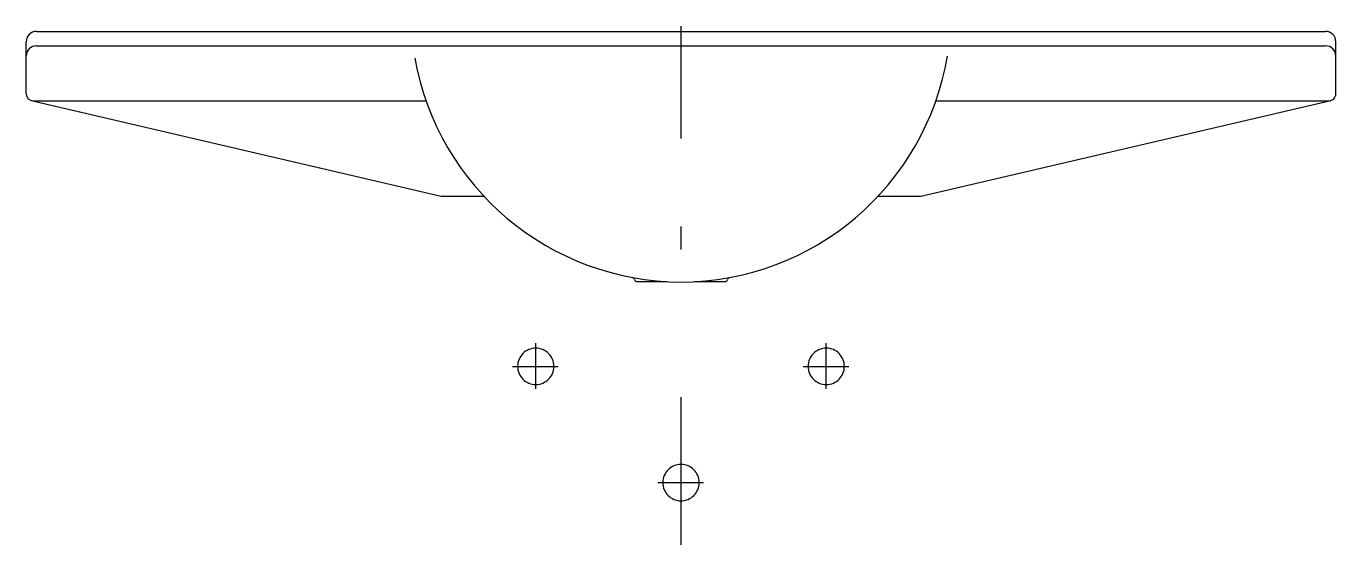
# Model space of a CAD drawing. Extents: x -1.726 to -0.839, y 380.976 to 381.327.
import ezdxf

# ---------------------------------------------------------------- set-up
doc = ezdxf.new("R2010")
doc.units = 0
doc.header["$LTSCALE"] = 0.2
doc.header["$MEASUREMENT"] = 0
for name, pattern in [('AXES', [0.54, 0.3, -0.08, 0.08, -0.08]), ('CACHE', [0.24, 0.12, -0.12]), ('CONTINU', [0])]:
    doc.linetypes.add(name, pattern=pattern)
doc.layers.get('0').update_dxf_attribs({"linetype": 'CONTINUOUS'})
doc.layers.add('DECA_EIXOS', color=5, linetype='AXES')

msp = doc.modelspace()

# ---------------------------------------------------------------- linework, layer by layer
at = {"linetype": 'CONTINU'}
for points in [[(-1.71931, 381.32354, 0.414217), (-1.72628, 381.31656)], [(-0.83882, 381.31656, 0.414212), (-0.8458, 381.32354)], [(-1.71931, 381.31377, 0.414215), (-1.72628, 381.30679)], [(-1.28255, 381.15377, 0.364959), (-1.10199, 381.30679)], [(-0.83882, 381.30679, 0.414213), (-0.8458, 381.31377)], [(-1.4629, 381.30552, 0.362984), (-1.28255, 381.15377)], [(-1.72628, 381.28121, 0.414203), (-1.72163, 381.27656)], [(-0.84348, 381.27656, 0.41422), (-0.83882, 381.28121)], [(-1.31413, 381.15548, 0.297864), (-1.31561, 381.15687)], [(-1.24951, 381.15687, 0.296063), (-1.25098, 381.15548)], [(-1.31413, 381.15548, 0.346857), (-1.31232, 381.15405)], [(-1.25279, 381.15405, 0.346858), (-1.25098, 381.15548)]]:
    msp.add_lwpolyline(points, format="xyb", dxfattribs=at)
for points in [[(-1.72628, 381.28121), (-1.72628, 381.31656)], [(-1.71931, 381.32354), (-0.8458, 381.32354)], [(-0.83882, 381.28121), (-0.83882, 381.31656)], [(-1.71931, 381.31377), (-0.8458, 381.31377)], [(-1.72301, 381.27677), (-1.44503, 381.21191)], [(-1.72163, 381.27656), (-1.45531, 381.27656)], [(-1.12008, 381.21191), (-0.8421, 381.27677)], [(-1.1098, 381.27656), (-0.84348, 381.27656)], [(-1.44503, 381.21191), (-1.41608, 381.21191)], [(-1.14903, 381.21191), (-1.12008, 381.21191)], [(-1.31232, 381.15405), (-1.29212, 381.15405)], [(-1.27299, 381.15405), (-1.25279, 381.15405)]]:
    msp.add_lwpolyline(points, dxfattribs=at)
at = {"linetype": 'CACHE'}
for points in [[(-1.38099, 381.10897, 1), (-1.38099, 381.08437)], [(-1.38099, 381.08437, 1), (-1.38099, 381.10897)], [(-1.18411, 381.10897, 1), (-1.18411, 381.08437)], [(-1.18411, 381.08437, 1), (-1.18411, 381.10897)], [(-1.28255, 381.03022, 1), (-1.28255, 381.00561)], [(-1.28255, 381.00561, 1), (-1.28255, 381.03022)]]:
    msp.add_lwpolyline(points, format="xyb", dxfattribs=at)
at = {"layer": 'DECA_EIXOS'}
for points in [[(-1.28255, 381.25102), (-1.28255, 381.32707)], [(-1.28255, 380.97579), (-1.28255, 381.19141)], [(-1.38099, 381.08141), (-1.38099, 381.11242)], [(-1.18411, 381.08141), (-1.18411, 381.11242)], [(-1.39674, 381.09667), (-1.36574, 381.09667)], [(-1.19987, 381.09667), (-1.16886, 381.09667)], [(-1.2983, 381.01792), (-1.2673, 381.01792)]]:
    msp.add_lwpolyline(points, dxfattribs=at)

doc.saveas('drawing.dxf')
